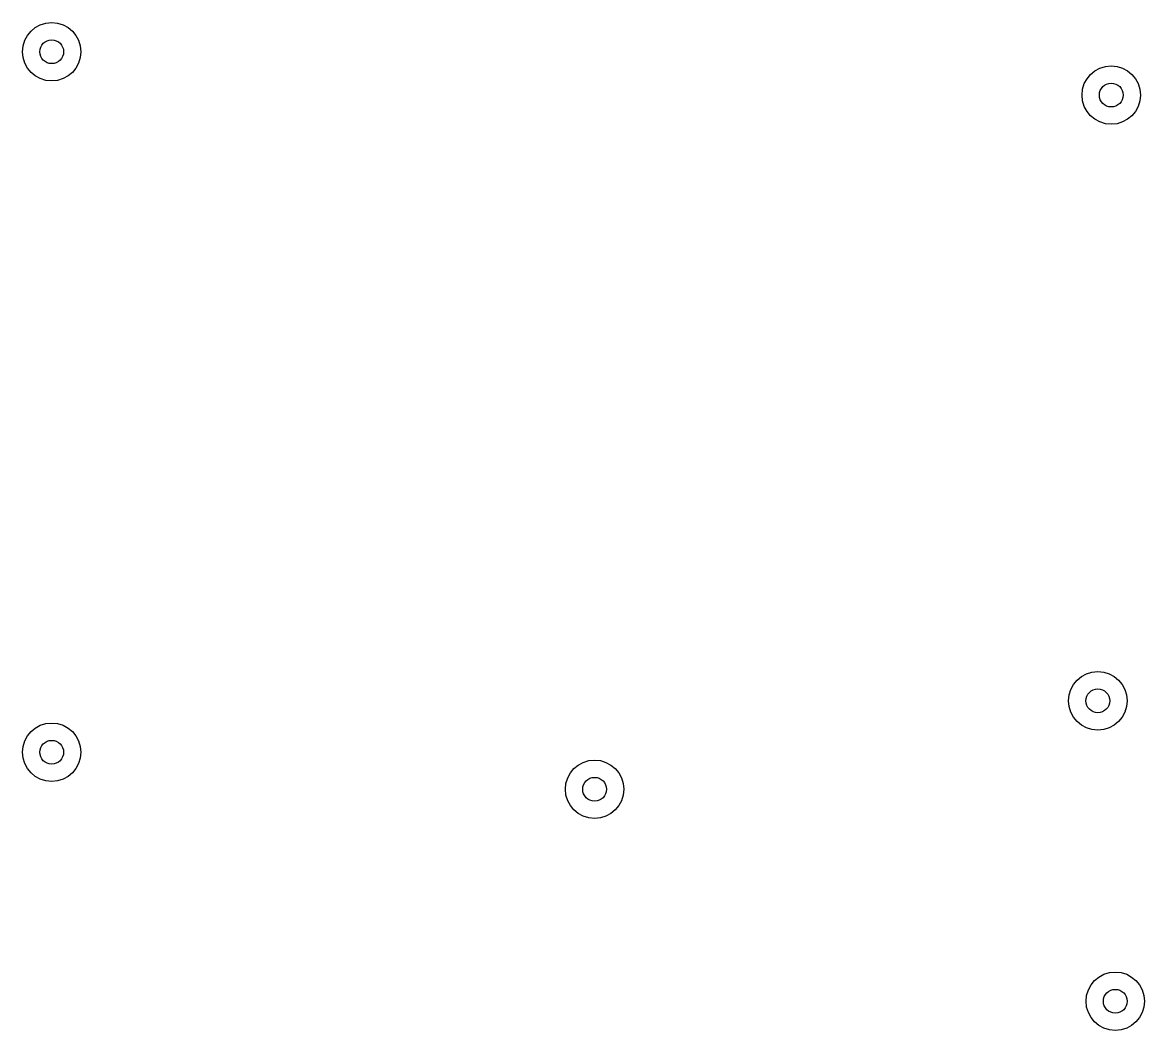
# Model space of a CAD drawing. Header units: millimetres. Extents: x 36 to 191, y -199 to -59.
import ezdxf

# ---------------------------------------------------------------- set-up
doc = ezdxf.new("R2010")
doc.units = ezdxf.units.MM

msp = doc.modelspace()

# ---------------------------------------------------------------- linework, layer by layer
for centre, radius in [((39.9, -63.1), 4.05), ((39.9, -63.1), 1.65), ((186.7, -69.1), 4.05), ((186.7, -69.1), 1.65), ((184.84, -152.97), 4.05), ((184.84, -152.97), 1.65), ((39.9, -160.1), 4.05), ((39.9, -160.1), 1.65), ((115.12, -165.23), 4.05), ((115.12, -165.23), 1.65), ((187.26, -194.58), 4.05), ((187.26, -194.58), 1.65)]:
    msp.add_circle(centre, radius)

doc.saveas('drawing.dxf')
